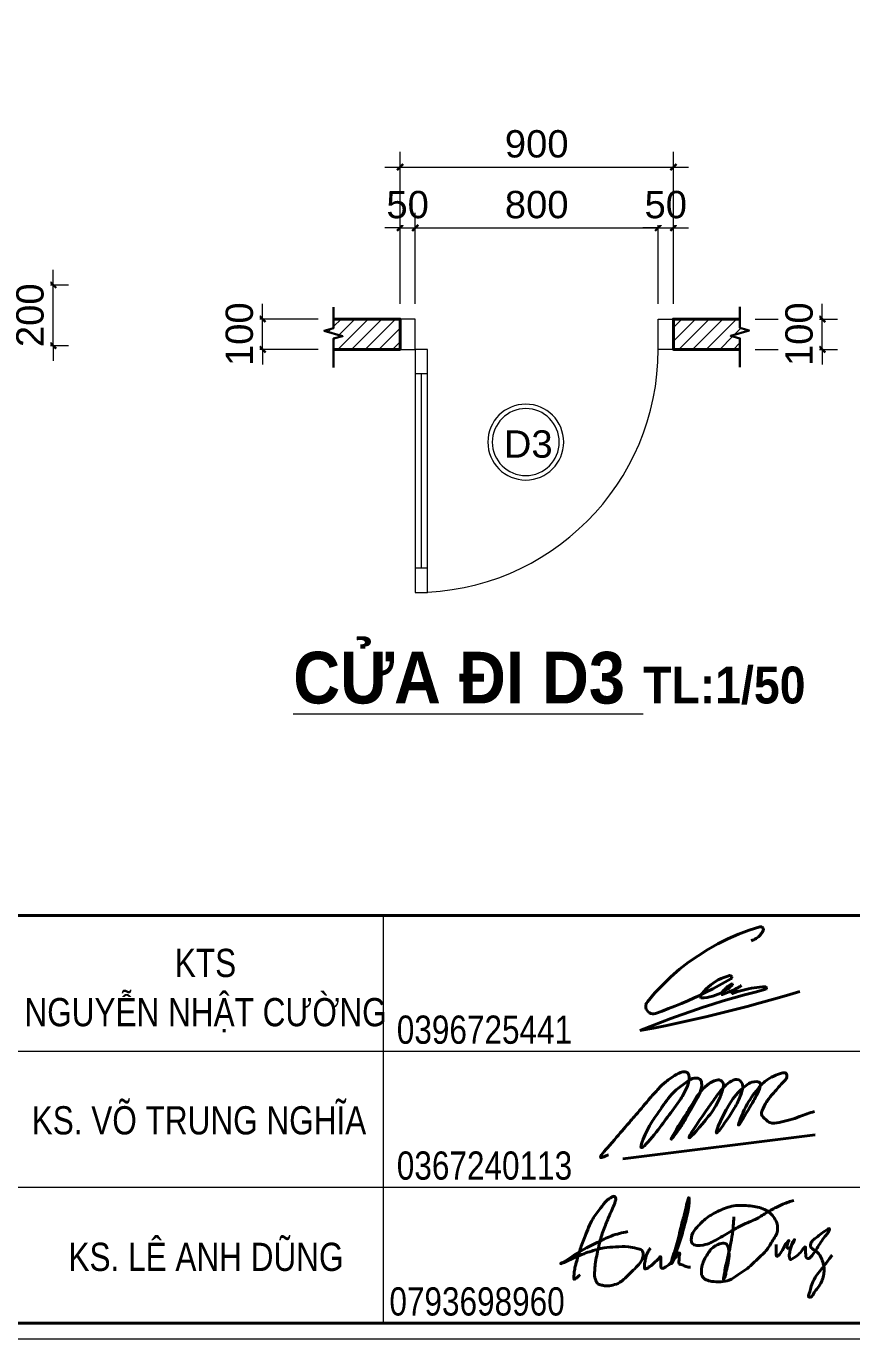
# Model space of a CAD drawing. Header units: inches. Extents: x 921646 to 2157952, y -92667 to 262089.
# Drawn here: x 1953313 to 1956032, y -24405 to -20086 of the extents above; entities that cross this region are included whole.
import ezdxf
from ezdxf.enums import TextEntityAlignment as Align

# ---------------------------------------------------------------- set-up
doc = ezdxf.new("R2010")
doc.units = ezdxf.units.IN
doc.header["$MEASUREMENT"] = 0
doc.layers.get('0').update_dxf_attribs({"lineweight": 9})
doc.layers.get('DEFPOINTS').update_dxf_attribs({"lineweight": 9})
for name, color, linetype, lineweight in [('11 CUA', 42, 'Continuous', 15), ('15 TEXT', 134, 'Continuous', 15), ('3. THAY DAY', 4, 'Continuous', 30), ('4 TUONG', 255, 'Continuous', 40), ('Cp Net Manh 0.15', 8, 'Continuous', 15), ('Cp Net Thep 0.40', 2, 'Continuous', 40), ('Cp Text 0.15', 3, 'Continuous', 15), ('dim', 252, 'Continuous', 9), ('HATCH', 244, 'Continuous', 0)]:
    doc.layers.add(name, color=color, linetype=linetype, lineweight=lineweight)
doc.styles.add('ARIAL', font='arial.ttf')
doc.styles.add('CHU', font='arial.ttf')
doc.styles.add('IN', font='VHARIAL.TTF')
doc.styles.add('kich thuot', font='arial.ttf', dxfattribs={"width": 0.8})
doc.dimstyles.new('VJC100', dxfattribs={"dimscale": 1.2, "dimtxt": 200, "dimasz": 100, "dimexe": 100, "dimexo": 0, "dimgap": 60, "dimtad": 1, "dimdec": 0, "dimlfac": -1, "dimzin": 9, "dimdsep": 46, "dimtxsty": 'CHU', "dimblk": 'ARCHTICK', "dimcen": 0.9, "dimdle": 100, "dimclrd": 251, "dimclre": 251, "dimclrt": 3, "dimadec": 0, "dimazin": 0, "dimtfac": 1, "dimtdec": 0, "dimtix": 1, "dimtmove": 2, "dimatfit": 3, "dimfxl": 500, "dimtolj": 1, "dimtzin": 0, "dimlwd": 13, "dimlwe": 9, "dimarcsym": 0})

# ---------------------------------------------------------------- blocks, each defined once
blk = doc.blocks.new('_ArchTick')
at = {"layer": 'dim', "const_width": 0.15}
blk.add_lwpolyline([(0.2, 0.2), (-0.2, -0.2)], dxfattribs=at)
blk = doc.blocks.new('*D751')
at = {"layer": 'DEFPOINTS', "color": 0, "transparency": 16777216}
for p in [(1953102.1, -20936.9), (1953102.1, -21136.9)]:
    blk.add_point(p, dxfattribs=at)
at = {"layer": 'dim', "color": 251, "lineweight": 13, "transparency": 16777216}
for p, q in [((1953402.1, -20936.9), (1953402.1, -20886.9)), ((1953402.1, -21136.9), (1953402.1, -20936.9)), ((1953402.1, -21136.9), (1953402.1, -21186.9))]:
    blk.add_line(p, q, dxfattribs=at)
at = {"layer": 'dim', "color": 251, "lineweight": 9, "transparency": 16777216}
for p, q in [((1953152.1, -20936.9), (1953452.1, -20936.9)), ((1953152.1, -21136.9), (1953452.1, -21136.9))]:
    blk.add_line(p, q, dxfattribs=at)
at = {"layer": 'dim', "color": 251, "lineweight": 13, "transparency": 16777216, "xscale": 50, "yscale": 50, "zscale": 50}
for p, rotation in [((1953402.1, -20936.9), 270), ((1953402.1, -21136.9), 90)]:
    blk.add_blockref('_ArchTick', p, dxfattribs=dict(at, rotation=rotation))
at = {"layer": 'dim', "color": 3, "transparency": 16777216, "insert": (1953326.2, -21036.9), "char_height": 90, "attachment_point": 5, "rotation": 90, "style": 'CHU', "bg_fill": 3, "box_fill_scale": 1.25, "bg_fill_color": 9, "bg_fill_true_color": 13158600, "bg_fill_transparency": 0}
blk.add_mtext('\\A1;200', dxfattribs=at)
at = {"layer": 'DEFPOINTS', "color": 0, "transparency": 16777216}
blk.add_point((1953402.1, -20936.9), dxfattribs=at)
blk = doc.blocks.new('*U709')
at = {"layer": '11 CUA'}
for points in [[(750, 0), (750, 800), (710, 800), (710, 0)], [(-50, -100), (-100, -100), (-100, 0), (-50, 0)], [(750, -100), (800, -100), (800, 0), (750, 0)]]:
    blk.add_lwpolyline(points, close=True, dxfattribs=at)
for points in [[(710, 720), (750, 720)], [(730, 80), (730, 720)], [(710, 80), (750, 80)]]:
    blk.add_lwpolyline(points, dxfattribs=at)
blk.add_arc((750, 0), 800, 90, 180, dxfattribs=at)
blk = doc.blocks.new('*D758')
at = {"layer": 'DEFPOINTS', "color": 0, "transparency": 16777216}
for p in [(1954544.2, -21049.2), (1954594.2, -21049.2)]:
    blk.add_point(p, dxfattribs=at)
at = {"layer": 'dim', "color": 251, "lineweight": 9, "transparency": 16777216}
for p, q in [((1954544.2, -20999.2), (1954544.2, -20699.2)), ((1954594.2, -20999.2), (1954594.2, -20699.2))]:
    blk.add_line(p, q, dxfattribs=at)
at = {"layer": 'dim', "color": 251, "lineweight": 13, "transparency": 16777216}
for p, q in [((1954544.2, -20749.2), (1954494.2, -20749.2)), ((1954544.2, -20749.2), (1954594.2, -20749.2)), ((1954594.2, -20749.2), (1954644.2, -20749.2))]:
    blk.add_line(p, q, dxfattribs=at)
at = {"layer": 'dim', "color": 251, "lineweight": 13, "transparency": 16777216, "xscale": 50, "yscale": 50, "zscale": 50}
blk.add_blockref('_ArchTick', (1954544.2, -20749.2), dxfattribs=at)
at = {"layer": 'dim', "color": 251, "lineweight": 13, "transparency": 16777216, "xscale": 50, "yscale": 50, "zscale": 50, "rotation": 180}
blk.add_blockref('_ArchTick', (1954594.2, -20749.2), dxfattribs=at)
at = {"layer": 'dim', "color": 3, "transparency": 16777216, "insert": (1954569.2, -20673.2), "char_height": 90, "attachment_point": 5, "style": 'CHU', "bg_fill": 3, "box_fill_scale": 1.25, "bg_fill_color": 9, "bg_fill_true_color": 13158600, "bg_fill_transparency": 0}
blk.add_mtext('\\A1;50', dxfattribs=at)
at = {"layer": 'DEFPOINTS', "color": 0, "transparency": 16777216}
blk.add_point((1954594.2, -20749.2), dxfattribs=at)
blk = doc.blocks.new('*D759')
at = {"layer": 'DEFPOINTS', "color": 0, "transparency": 16777216}
for p in [(1955394.2, -20749.2), (1954594.2, -21049.2), (1955394.2, -21049.2)]:
    blk.add_point(p, dxfattribs=at)
at = {"layer": 'dim', "color": 251, "lineweight": 9, "transparency": 16777216}
for p, q in [((1954594.2, -20999.2), (1954594.2, -20699.2)), ((1955394.2, -20999.2), (1955394.2, -20699.2))]:
    blk.add_line(p, q, dxfattribs=at)
at = {"layer": 'dim', "color": 251, "lineweight": 13, "transparency": 16777216}
blk.add_line((1954544.2, -20749.2), (1955444.2, -20749.2), dxfattribs=at)
at = {"layer": 'dim', "color": 251, "lineweight": 13, "transparency": 16777216, "xscale": 50, "yscale": 50, "zscale": 50, "rotation": 180}
blk.add_blockref('_ArchTick', (1954594.2, -20749.2), dxfattribs=at)
at = {"layer": 'dim', "color": 251, "lineweight": 13, "transparency": 16777216, "xscale": 50, "yscale": 50, "zscale": 50}
blk.add_blockref('_ArchTick', (1955394.2, -20749.2), dxfattribs=at)
at = {"layer": 'dim', "color": 3, "transparency": 16777216, "insert": (1954994.2, -20673.2), "char_height": 90, "attachment_point": 5, "style": 'CHU', "bg_fill": 3, "box_fill_scale": 1.25, "bg_fill_color": 9, "bg_fill_true_color": 13158600, "bg_fill_transparency": 0}
blk.add_mtext('\\A1;800', dxfattribs=at)
blk = doc.blocks.new('*D760')
at = {"layer": 'DEFPOINTS', "color": 0, "transparency": 16777216}
for p in [(1955394.2, -21049.2), (1955444.2, -21049.2)]:
    blk.add_point(p, dxfattribs=at)
at = {"layer": 'dim', "color": 251, "lineweight": 9, "transparency": 16777216}
for p, q in [((1955394.2, -20999.2), (1955394.2, -20699.2)), ((1955444.2, -20999.2), (1955444.2, -20699.2))]:
    blk.add_line(p, q, dxfattribs=at)
at = {"layer": 'dim', "color": 251, "lineweight": 13, "transparency": 16777216}
for p, q in [((1955394.2, -20749.2), (1955344.2, -20749.2)), ((1955394.2, -20749.2), (1955444.2, -20749.2)), ((1955444.2, -20749.2), (1955494.2, -20749.2))]:
    blk.add_line(p, q, dxfattribs=at)
at = {"layer": 'dim', "color": 251, "lineweight": 13, "transparency": 16777216, "xscale": 50, "yscale": 50, "zscale": 50}
blk.add_blockref('_ArchTick', (1955394.2, -20749.2), dxfattribs=at)
at = {"layer": 'dim', "color": 251, "lineweight": 13, "transparency": 16777216, "xscale": 50, "yscale": 50, "zscale": 50, "rotation": 180}
blk.add_blockref('_ArchTick', (1955444.2, -20749.2), dxfattribs=at)
at = {"layer": 'dim', "color": 3, "transparency": 16777216, "insert": (1955419.2, -20673.2), "char_height": 90, "attachment_point": 5, "style": 'CHU', "bg_fill": 3, "box_fill_scale": 1.25, "bg_fill_color": 9, "bg_fill_true_color": 13158600, "bg_fill_transparency": 0}
blk.add_mtext('\\A1;50', dxfattribs=at)
at = {"layer": 'DEFPOINTS', "color": 0, "transparency": 16777216}
blk.add_point((1955444.2, -20749.2), dxfattribs=at)
blk = doc.blocks.new('*D761')
at = {"layer": 'DEFPOINTS', "color": 0, "transparency": 16777216}
for p in [(1955444.2, -20549.2), (1954544.2, -21049.2), (1955444.2, -21049.2)]:
    blk.add_point(p, dxfattribs=at)
at = {"layer": 'dim', "color": 251, "lineweight": 9, "transparency": 16777216}
for p, q in [((1954544.2, -20999.2), (1954544.2, -20499.2)), ((1955444.2, -20999.2), (1955444.2, -20499.2))]:
    blk.add_line(p, q, dxfattribs=at)
at = {"layer": 'dim', "color": 251, "lineweight": 13, "transparency": 16777216}
blk.add_line((1954494.2, -20549.2), (1955494.2, -20549.2), dxfattribs=at)
at = {"layer": 'dim', "color": 251, "lineweight": 13, "transparency": 16777216, "xscale": 50, "yscale": 50, "zscale": 50, "rotation": 180}
blk.add_blockref('_ArchTick', (1954544.2, -20549.2), dxfattribs=at)
at = {"layer": 'dim', "color": 251, "lineweight": 13, "transparency": 16777216, "xscale": 50, "yscale": 50, "zscale": 50}
blk.add_blockref('_ArchTick', (1955444.2, -20549.2), dxfattribs=at)
at = {"layer": 'dim', "color": 3, "transparency": 16777216, "insert": (1954994.2, -20473.2), "char_height": 90, "attachment_point": 5, "style": 'CHU', "bg_fill": 3, "box_fill_scale": 1.25, "bg_fill_color": 9, "bg_fill_true_color": 13158600, "bg_fill_transparency": 0}
blk.add_mtext('\\A1;900', dxfattribs=at)
blk = doc.blocks.new('KH CUA')
at = {"layer": '11 CUA'}
blk.add_circle((0, 0), 187, dxfattribs=at)
at = {"layer": '15 TEXT', "color": 7}
blk.add_circle((0, 0), 165, dxfattribs=at)
at = {"layer": '15 TEXT', "style": 'kich thuot', "width": 0.6, "flags": 4}
blk.add_attdef('A', text='', height=250, dxfattribs=at).set_placement((5.7, -116.9), align=Align.CENTER)
blk = doc.blocks.new('*D770')
at = {"layer": 'DEFPOINTS', "color": 0, "transparency": 16777216}
for p in [(1955663.4, -21049.2), (1955663.4, -21149.2)]:
    blk.add_point(p, dxfattribs=at)
at = {"layer": 'dim', "color": 251, "lineweight": 13, "transparency": 16777216}
for p, q in [((1955934.5, -21049.2), (1955934.5, -20999.2)), ((1955934.5, -21149.2), (1955934.5, -21049.2)), ((1955934.5, -21149.2), (1955934.5, -21199.2))]:
    blk.add_line(p, q, dxfattribs=at)
at = {"layer": 'dim', "color": 251, "lineweight": 9, "transparency": 16777216}
for p, q in [((1955713.4, -21049.2), (1955984.5, -21049.2)), ((1955713.4, -21149.2), (1955984.5, -21149.2))]:
    blk.add_line(p, q, dxfattribs=at)
at = {"layer": 'dim', "color": 251, "lineweight": 13, "transparency": 16777216, "xscale": 50, "yscale": 50, "zscale": 50}
for p, rotation in [((1955934.5, -21049.2), 270), ((1955934.5, -21149.2), 90)]:
    blk.add_blockref('_ArchTick', p, dxfattribs=dict(at, rotation=rotation))
at = {"layer": 'dim', "color": 3, "transparency": 16777216, "insert": (1955858.5, -21099.2), "char_height": 90, "attachment_point": 5, "rotation": 90, "style": 'CHU', "bg_fill": 3, "box_fill_scale": 1.25, "bg_fill_color": 9, "bg_fill_true_color": 13158600, "bg_fill_transparency": 0}
blk.add_mtext('\\A1;100', dxfattribs=at)
at = {"layer": 'DEFPOINTS', "color": 0, "transparency": 16777216}
blk.add_point((1955934.5, -21049.2), dxfattribs=at)
blk = doc.blocks.new('*D771')
at = {"layer": 'DEFPOINTS', "color": 0, "transparency": 16777216}
for p in [(1954325, -21049.2), (1954325, -21149.2)]:
    blk.add_point(p, dxfattribs=at)
at = {"layer": 'dim', "color": 251, "lineweight": 13, "transparency": 16777216}
for p, q in [((1954091.5, -21049.2), (1954091.5, -20999.2)), ((1954091.5, -21149.2), (1954091.5, -21049.2)), ((1954091.5, -21149.2), (1954091.5, -21199.2))]:
    blk.add_line(p, q, dxfattribs=at)
at = {"layer": 'dim', "color": 251, "lineweight": 9, "transparency": 16777216}
for p, q in [((1954275, -21049.2), (1954041.5, -21049.2)), ((1954275, -21149.2), (1954041.5, -21149.2))]:
    blk.add_line(p, q, dxfattribs=at)
at = {"layer": 'dim', "color": 251, "lineweight": 13, "transparency": 16777216, "xscale": 50, "yscale": 50, "zscale": 50}
for p, rotation in [((1954091.5, -21049.2), 270), ((1954091.5, -21149.2), 90)]:
    blk.add_blockref('_ArchTick', p, dxfattribs=dict(at, rotation=rotation))
at = {"layer": 'dim', "color": 3, "transparency": 16777216, "insert": (1954015.5, -21099.2), "char_height": 90, "attachment_point": 5, "rotation": 90, "style": 'CHU', "bg_fill": 3, "box_fill_scale": 1.25, "bg_fill_color": 9, "bg_fill_true_color": 13158600, "bg_fill_transparency": 0}
blk.add_mtext('\\A1;100', dxfattribs=at)
at = {"layer": 'DEFPOINTS', "color": 0, "transparency": 16777216}
blk.add_point((1954091.5, -21049.2), dxfattribs=at)
blk = doc.blocks.new('Khung Ht dep')
for p, q in [((21612.2, 4391.7), (21612.2, 1791.7)), ((17869.7, 3525), (24692.7, 3525)), ((17869.7, 2658.3), (24692.7, 2658.3))]:
    blk.add_line(p, q)
at = {"layer": 'Cp Net Thep 0.40', "color": 106}
blk.add_line((3162.4, 4391.7), (30380.4, 4391.7), dxfattribs=at)
at = {"layer": 'Cp Net Thep 0.40'}
for p, q in [((23810.9, 4241.8), (23877.9, 4271)), ((23877.9, 4271), (23946.1, 4296.7)), ((23946.1, 4296.7), (24015.6, 4319.1)), ((24015.6, 4319.1), (24018.5, 4319.6)), ((24018.5, 4319.6), (24021.5, 4319.7)), ((24018.5, 4268.3), (24024.1, 4275.4)), ((24021.5, 4319.7), (24024.4, 4319.3)), ((24024.1, 4275.4), (24029.1, 4282.9)), ((24024.4, 4319.3), (24027.2, 4318.4)), ((24027.2, 4318.4), (24029.8, 4317)), ((24029.1, 4282.9), (24033.5, 4290.8)), ((24029.8, 4317), (24032.1, 4315.2)), ((24032.1, 4315.2), (24034.1, 4313)), ((24033.5, 4290.8), (24037.3, 4299)), ((24034.1, 4313), (24035.7, 4310.5)), ((24035.7, 4310.5), (24036.8, 4307.8)), ((24036.8, 4307.8), (24037.5, 4304.9)), ((24037.6, 4301.9), (24037.3, 4299)), ((24037.5, 4304.9), (24037.6, 4301.9)), ((23681.9, 4173.6), (23745.6, 4209.3)), ((23745.6, 4209.3), (23810.9, 4241.8)), ((23958.5, 4230.2), (23967.2, 4232.9)), ((23967.2, 4232.9), (23975.6, 4236.2)), ((23975.6, 4236.2), (23983.7, 4240.1)), ((23983.7, 4240.1), (23991.5, 4244.7)), ((23991.5, 4244.7), (23998.9, 4249.8)), ((23998.9, 4249.8), (24005.9, 4255.4)), ((24005.9, 4255.4), (24012.5, 4261.6)), ((24012.5, 4261.6), (24018.5, 4268.3)), ((23560.4, 4092.8), (23620.2, 4134.8)), ((23620.2, 4134.8), (23681.9, 4173.6)), ((23447.6, 4000.3), (23502.8, 4048)), ((23502.8, 4048), (23560.4, 4092.8)), ((23344.6, 3896.9), (23394.8, 3949.9)), ((23394.8, 3949.9), (23447.6, 4000.3)), ((23686.1, 3936.5), (23672.1, 3923.2)), ((23701, 3948.8), (23686.1, 3936.5)), ((23716.5, 3960.3), (23701, 3948.8)), ((23714.1, 3923.2), (23753.1, 3943.9)), ((23732.8, 3970.8), (23716.5, 3960.3)), ((23749.6, 3980.3), (23732.8, 3970.8)), ((23767, 3988.8), (23749.6, 3980.3)), ((23753.1, 3943.9), (23791.8, 3965.2)), ((23784.8, 3996.2), (23767, 3988.8)), ((23803.1, 4002.5), (23784.8, 3996.2)), ((23791.8, 3965.2), (23830.1, 3987.1)), ((23821.7, 4007.7), (23803.1, 4002.5)), ((23809.2, 3938.3), (23803.5, 3933.7)), ((23815.1, 3942.7), (23809.2, 3938.3)), ((23811.8, 3924.4), (23826.2, 3935.7)), ((23821.1, 3946.8), (23815.1, 3942.7)), ((23821.7, 4007.7), (23819, 4006.7)), ((23827.3, 3950.7), (23821.1, 3946.8)), ((23824.6, 4008.1), (23821.7, 4007.7)), ((23827.5, 4007.6), (23824.6, 4008.1)), ((23826.2, 3935.7), (23839.8, 3947.8)), ((23833.7, 3954.3), (23827.3, 3950.7)), ((23830.1, 4006.5), (23827.5, 4007.6)), ((23832.4, 4004.7), (23830.1, 4006.5)), ((23830.1, 3987.1), (23832.4, 3988.9)), ((23834.2, 4002.4), (23832.4, 4004.7)), ((23832.4, 3988.9), (23834.1, 3991.2)), ((23834.7, 3955), (23833.7, 3954.3)), ((23834.1, 3991.2), (23835.3, 3993.9)), ((23835.3, 3999.7), (23834.2, 4002.4)), ((23835.7, 3955.4), (23834.7, 3955)), ((23835.6, 3996.8), (23835.3, 3999.7)), ((23835.3, 3993.9), (23835.6, 3996.8)), ((23836.9, 3955.5), (23835.7, 3955.4)), ((23838.1, 3955.3), (23836.9, 3955.5)), ((23839.1, 3954.8), (23838.1, 3955.3)), ((23840, 3954.1), (23839.1, 3954.8)), ((23839.8, 3947.8), (23840.6, 3948.7)), ((23840.7, 3953.2), (23840, 3954.1)), ((23840.6, 3948.7), (23841, 3949.7)), ((23841.1, 3952.1), (23840.7, 3953.2)), ((23841, 3949.7), (23841.2, 3950.9)), ((23841.2, 3950.9), (23841.1, 3952.1)), ((23882, 3934.8), (23876.8, 3931.3)), ((23878.3, 3933.6), (23888.1, 3939.1)), ((23887.2, 3938.2), (23882, 3934.8)), ((23892.4, 3941.5), (23887.2, 3938.2)), ((23888.1, 3939.1), (23897.7, 3944.7)), ((23897.7, 3944.7), (23892.4, 3941.5)), ((24013.3, 3934), (24031, 3935.3)), ((24031, 3935.3), (24048.8, 3936.1)), ((24048.8, 3936.1), (24050.6, 3936)), ((24050.6, 3936), (24052.4, 3935.5)), ((24052.4, 3935.5), (24054.1, 3934.6)), ((24054.1, 3934.6), (24055.5, 3933.3)), ((23297.1, 3841.5), (23344.6, 3896.9)), ((23554.8, 3847), (23595.1, 3865.1)), ((23595.1, 3865.1), (23635.1, 3883.8)), ((23633.7, 3875.7), (23633.5, 3874.1)), ((23633.5, 3874.1), (23633.7, 3872.4)), ((23634.2, 3877.3), (23633.7, 3875.7)), ((23633.7, 3872.4), (23634.1, 3870.8)), ((23634.1, 3870.8), (23634.9, 3869.4)), ((23635, 3878.7), (23634.2, 3877.3)), ((23634.9, 3869.4), (23636, 3868.1)), ((23640.7, 3886.5), (23635, 3878.7)), ((23635.1, 3883.8), (23640.7, 3886.5)), ((23636, 3868.1), (23637.3, 3867.1)), ((23637.3, 3867.1), (23638.8, 3866.3)), ((23638.8, 3866.3), (23640.3, 3865.9)), ((23640.3, 3865.9), (23642, 3865.8)), ((23640.7, 3886.5), (23674.7, 3903.2)), ((23646.4, 3894.3), (23640.7, 3886.5)), ((23642, 3865.8), (23660.2, 3866.9)), ((23642, 3865.8), (23643.6, 3866)), ((23658.8, 3909.1), (23646.4, 3894.3)), ((23672.1, 3923.2), (23658.8, 3909.1)), ((23660.2, 3866.9), (23678.3, 3869.1)), ((23674.7, 3903.2), (23714.1, 3923.2)), ((23678.3, 3869.1), (23696.3, 3872.3)), ((23696.3, 3872.3), (23714, 3876.7)), ((23714, 3876.7), (23731.4, 3882.1)), ((23731.4, 3882.1), (23748.4, 3888.6)), ((23748.4, 3888.6), (23765.1, 3896.1)), ((23765.1, 3896.1), (23771.7, 3899.6)), ((23768.1, 3893.4), (23768, 3892.1)), ((23768, 3892.1), (23768.2, 3890.8)), ((23768.4, 3894.7), (23768.1, 3893.4)), ((23768.2, 3890.8), (23768.7, 3889.6)), ((23769, 3895.8), (23768.4, 3894.7)), ((23768.7, 3889.6), (23769.5, 3888.5)), ((23771.7, 3899.6), (23769, 3895.8)), ((23769.5, 3888.5), (23770.5, 3887.6)), ((23770.5, 3887.6), (23771.6, 3887)), ((23771.6, 3887), (23772.9, 3886.6)), ((23771.7, 3899.6), (23781.2, 3904.6)), ((23773.3, 3901.8), (23771.7, 3899.6)), ((23772.9, 3886.6), (23774.2, 3886.5)), ((23777.8, 3907.6), (23773.3, 3901.8)), ((23774.2, 3886.5), (23775.5, 3886.7)), ((23775.5, 3886.7), (23776.7, 3887.2)), ((23776.7, 3887.2), (23787.2, 3891.1)), ((23782.5, 3913.2), (23777.8, 3907.6)), ((23781.2, 3904.6), (23796.8, 3914)), ((23849.3, 3865.8), (23781.5, 3846)), ((23787.4, 3918.6), (23782.5, 3913.2)), ((23787.2, 3891.1), (23797.6, 3895.1)), ((23792.6, 3923.9), (23787.4, 3918.6)), ((23797.9, 3928.9), (23792.6, 3923.9)), ((23796.8, 3914), (23811.8, 3924.4)), ((23797.6, 3895.1), (23807.9, 3899.4)), ((23803.5, 3933.7), (23797.9, 3928.9)), ((23807.9, 3899.4), (23818.2, 3903.8)), ((23818.2, 3903.8), (23828.4, 3908.3)), ((23828.4, 3908.3), (23838.6, 3913.1)), ((23837.2, 3898.9), (23837, 3898.1)), ((23837, 3898.1), (23837, 3897.3)), ((23837, 3897.3), (23837.1, 3896.5)), ((23837.1, 3896.5), (23837.4, 3895.8)), ((23837.6, 3899.6), (23837.2, 3898.9)), ((23837.4, 3895.8), (23837.9, 3895.1)), ((23838.1, 3900.2), (23837.6, 3899.6)), ((23837.9, 3895.1), (23838.5, 3894.6)), ((23842.7, 3904.4), (23838.1, 3900.2)), ((23838.5, 3894.6), (23839.2, 3894.2)), ((23838.6, 3913.1), (23848.6, 3918)), ((23839.2, 3894.2), (23840, 3894)), ((23840, 3894), (23840.8, 3893.9)), ((23840.8, 3893.9), (23857.5, 3900.1)), ((23840.8, 3893.9), (23841.6, 3894.1)), ((23847.4, 3908.5), (23842.7, 3904.4)), ((23852.1, 3912.5), (23847.4, 3908.5)), ((23848.6, 3918), (23858.6, 3923)), ((23917.3, 3884.8), (23849.3, 3865.8)), ((23857, 3916.4), (23852.1, 3912.5)), ((23861.8, 3920.3), (23857, 3916.4)), ((23857.5, 3900.1), (23874.3, 3905.8)), ((23858.6, 3923), (23868.5, 3928.2)), ((23866.8, 3924), (23861.8, 3920.3)), ((23871.8, 3927.7), (23866.8, 3924)), ((23868.5, 3928.2), (23878.3, 3933.6)), ((23876.8, 3931.3), (23871.8, 3927.7)), ((23874.3, 3905.8), (23891.3, 3911.1)), ((23891.3, 3911.1), (23908.4, 3915.8)), ((23908.4, 3915.8), (23925.6, 3920.1)), ((23985.5, 3903), (23917.3, 3884.8)), ((23925.6, 3920.1), (23943, 3923.8)), ((23943, 3923.8), (23960.5, 3927.1)), ((23960.5, 3927.1), (23978, 3929.9)), ((23978, 3929.9), (23995.6, 3932.2)), ((24053.9, 3920.3), (23985.5, 3903)), ((23995.6, 3932.2), (24013.3, 3934)), ((24017.4, 3833.7), (24101.7, 3857.4)), ((24055.3, 3921.5), (24053.9, 3920.3)), ((24056.5, 3923), (24055.3, 3921.5)), ((24055.5, 3933.3), (24056.6, 3931.8)), ((24057.3, 3924.6), (24056.5, 3923)), ((24056.6, 3931.8), (24057.3, 3930.1)), ((24057.3, 3930.1), (24057.7, 3928.3)), ((24057.7, 3926.5), (24057.3, 3924.6)), ((24057.7, 3928.3), (24057.7, 3926.5)), ((24101.7, 3857.4), (24185.8, 3881.8)), ((24185.8, 3881.8), (24269.6, 3907.1)), ((23288, 3823.4), (23286.5, 3813.4)), ((23286.5, 3813.4), (23287.2, 3803.2)), ((23287.2, 3803.2), (23290.1, 3793.5)), ((23291.5, 3833), (23288, 3823.4)), ((23290.1, 3793.5), (23295, 3784.5)), ((23297.1, 3841.5), (23291.5, 3833)), ((23295, 3784.5), (23301.6, 3776.9)), ((23301.6, 3776.9), (23309.8, 3770.8)), ((23309.8, 3770.8), (23319.1, 3766.6)), ((23339.2, 3764.6), (23349.2, 3766.8)), ((23349.2, 3766.8), (23390.8, 3781.5)), ((23390.8, 3781.5), (23432.2, 3796.9)), ((23432.2, 3796.9), (23473.3, 3812.9)), ((23473.3, 3812.9), (23514.2, 3829.6)), ((23579.9, 3781.2), (23513.2, 3758)), ((23514.2, 3829.6), (23554.8, 3847)), ((23646.8, 3803.7), (23579.9, 3781.2)), ((23714, 3825.2), (23646.8, 3803.7)), ((23678, 3747), (23763.2, 3767.5)), ((23781.5, 3846), (23714, 3825.2)), ((23763.2, 3767.5), (23848.1, 3788.8)), ((23848.1, 3788.8), (23932.9, 3810.9)), ((23932.9, 3810.9), (24017.4, 3833.7)), ((23315.1, 3683.2), (23249.7, 3656.6)), ((23380.8, 3708.9), (23315.1, 3683.2)), ((23319.1, 3766.6), (23329.1, 3764.5)), ((23329.1, 3764.5), (23339.2, 3764.6)), ((23335.7, 3673.1), (23421.5, 3690.3)), ((23446.9, 3733.9), (23380.8, 3708.9)), ((23421.5, 3690.3), (23507.2, 3708.4)), ((23513.2, 3758), (23446.9, 3733.9)), ((23507.2, 3708.4), (23592.7, 3727.3)), ((23592.7, 3727.3), (23678, 3747)), ((23249.7, 3656.6), (23335.7, 3673.1)), ((23140.1, 2839.2), (24367.8, 2992.8))]:
    blk.add_line(p, q, dxfattribs=at)
at = {"layer": 'Cp Net Thep 0.40', "color": 106, "flags": 128}
blk.add_lwpolyline([(30380.4, 21414.7), (30380.4, 1791.7), (3162.4, 1791.7), (3162.4, 21414.7)], close=True, dxfattribs=at)
at = {"layer": 'Cp Net Thep 0.40'}
for points, knots in [([(23048.4, 2865.1), (23027.4, 2855.4), (22967.4, 2827.4), (23089.2, 2961.4), (23141.5, 3026), (23235.1, 3130.9), (23300.9, 3212.4), (23364.7, 3282.9), (23407.2, 3327.6), (23451.1, 3357.9), (23486.8, 3380.9), (23520.8, 3394.8), (23560.9, 3394.6), (23568.1, 3338.6), (23546.1, 3284.7), (23501.7, 3201.5), (23419.8, 3102.3), (23362.1, 3014), (23226.4, 2858.2), (23293.4, 3025.1), (23338, 3093.7), (23400.7, 3184.2), (23458.2, 3266.1), (23532.3, 3317.4), (23579.4, 3354.9), (23637.2, 3357.6), (23649.2, 3299.4), (23614.6, 3215.7), (23553.9, 3120.1), (23506.9, 3034.5), (23410.1, 2908.7), (23518.2, 3089.5), (23576.8, 3171.5), (23623, 3261.7), (23682, 3315.6), (23722, 3335.6), (23756.7, 3349.1), (23788.7, 3322.5), (23775.6, 3272.3), (23749.1, 3197.4), (23689.5, 3105.5), (23495, 2886), (23656.5, 3127.1), (23724.4, 3218.3), (23777.1, 3294.7), (23828.8, 3334.7), (23884.6, 3356.7), (23912.4, 3305.3), (23897.2, 3260), (23876.1, 3200), (23828.1, 3122.1), (23678, 2899.7), (23819.7, 3213.9), (23906, 3293.1), (23963.1, 3332.5), (24034.3, 3334.8), (23994, 3240.1), (23959.5, 3185.1), (23848.8, 2991.6), (23924.8, 3182.9), (23975.8, 3253.8), (24039.5, 3333.3), (24101, 3366.4), (24142.2, 3383.3), (24186.7, 3392.6), (24190, 3352.9), (24150.1, 3317.8), (24111.2, 3266.9), (24064.4, 3216.6), (24040.5, 3171.1), (24013.4, 3123.1), (24050.3, 3090.4), (24084.3, 3060.9), (24142.9, 3071.6), (24204.2, 3085.5), (24264, 3105.9), (24315.3, 3127.6), (24347.7, 3136.5), (24363.6, 3140.8)], [0, 0, 0, 0, 51.710473, 147.461102, 304.551356, 404.767039, 546.940695, 624.788455, 689.478259, 731.080875, 784.561777, 815.459374, 843.390665, 888.114665, 947.720955, 1025.419846, 1169.483132, 1311.324045, 1427.165376, 1532.24979, 1636.747447, 1723.463988, 1850.957465, 1937.328975, 1988.752564, 2035.817621, 2074.578669, 2138.526707, 2310.868321, 2393.623073, 2474.71882, 2623.349347, 2707.399684, 2840.695322, 2906.201923, 2943.287014, 2977.221315, 3009.00854, 3044.265978, 3119.745514, 3247.13431, 3428.959357, 3621.362754, 3725.903667, 3830.193707, 3882.172824, 3930.050327, 3980.285684, 4014.172464, 4073.273477, 4165.999081, 4325.177942, 4566.136162, 4687.47574, 4728.64301, 4781.585804, 4834.609694, 4950.479045, 5086.399486, 5189.656801, 5331.497266, 5415.50268, 5481.733535, 5534.311929, 5562.397061, 5589.820556, 5622.057586, 5719.025691, 5783.787922, 5823.887591, 5879.16188, 5920.709372, 5954.25218, 6012.052625, 6082.250546, 6148.662441, 6199.929772, 6249.335308, 6249.335308, 6249.335308, 6249.335308]), ([(22867.3, 2099.8), (22864.2, 2096.7), (22857.6, 2090.1), (22847.2, 2080.9), (22838.9, 2074.9), (22826.8, 2068.9), (22829.1, 2087.8), (22828.5, 2105.7), (22832.5, 2132.1), (22838.3, 2163.6), (22852.6, 2205.2), (22868.4, 2269.5), (22904.5, 2354.4), (22938.1, 2447.8), (22993.1, 2518.3), (23032.5, 2569), (23061.5, 2592.7), (23087.2, 2603.7), (23097.6, 2586.9), (23085.7, 2543.3), (23057.1, 2485.2), (23023.4, 2402.2), (22992.5, 2317.1), (22978, 2236), (22962.4, 2171.7), (22962.6, 2125.9), (22956.5, 2089.3), (22969.9, 2063.7), (22976.8, 2038.7), (23004.7, 2034.6), (23032.5, 2026.5), (23069.1, 2031.1), (23133.9, 2049), (23191.4, 2119.3), (23258.9, 2174.3), (23272.5, 2227.1), (23264.4, 2262.3), (23220.9, 2268.4), (23168.2, 2282.4), (23096.2, 2277.7), (23019.1, 2274.1), (22922.2, 2245.2), (22868.3, 2226.7), (22720.8, 2157.7), (22811.5, 2210.7), (22875.6, 2258.5), (22984.4, 2307.5), (23068.1, 2352.7), (23136.7, 2367.5), (23172.6, 2375.3)], [0, 0, 0, 0, 13.195619, 28.067532, 40.387153, 47.476101, 58.9671, 78.072193, 111.927883, 133.823251, 175.228045, 243.170918, 332.158683, 452.221605, 537.075219, 601.082379, 639.224936, 658.085394, 668.241482, 690.301471, 787.641594, 866.303336, 957.879981, 1058.626494, 1113.601905, 1154.367944, 1197.553444, 1218.470011, 1241.195908, 1268.27687, 1293.377523, 1329.913768, 1376.025481, 1492.001749, 1592.984356, 1625.868514, 1653.4531, 1687.775156, 1742.133602, 1823.505494, 1897.55924, 1978.965745, 2101.574383, 2188.932234, 2200.956226, 2378.325866, 2453.964839, 2553.606175, 2663.097111, 2663.097111, 2663.097111, 2663.097111]), ([(23317.7, 2269.7), (23312, 2262.9), (23294.3, 2241.2), (23284.4, 2203.3), (23278.8, 2167.2), (23277.3, 2149.2), (23281.1, 2133.4), (23296.5, 2141.8), (23309.6, 2149.9), (23328.3, 2162.3), (23345.5, 2182.3), (23363, 2193.4), (23384.2, 2226), (23382.7, 2190.3), (23383.8, 2172.5), (23382.2, 2153.4), (23386.9, 2140.4), (23402.3, 2140.3), (23417.3, 2153.4), (23444, 2167.7), (23479.9, 2238.4), (23513.8, 2330.4), (23543.3, 2455.1), (23561.4, 2511.2), (23565.9, 2613.3), (23545.7, 2545.7), (23538.8, 2495.8), (23507.2, 2399.8), (23493.1, 2310.2), (23464.1, 2230.5), (23452.5, 2195.1), (23450.4, 2166), (23465.8, 2198.3), (23477.5, 2209.6), (23486.2, 2228.6), (23506.7, 2244.2), (23499.9, 2220.1), (23499, 2205.2), (23499.2, 2186.9), (23496.9, 2166), (23523.5, 2164.6), (23543.3, 2148.8), (23563, 2148.8), (23573, 2148.7)], [0, 0, 0, 0, 26.407278, 83.542263, 114.557292, 134.094803, 142.102859, 153.635787, 172.54052, 194.993385, 219.064193, 248.1547, 270.915111, 288.901392, 318.971016, 336.948775, 345.260726, 356.167164, 375.249038, 405.052406, 444.709346, 604.36234, 713.243198, 797.769891, 850.740331, 877.165884, 947.835109, 1033.18455, 1164.79583, 1225.648147, 1282.282785, 1284.827302, 1303.35697, 1333.459371, 1357.161168, 1370.367698, 1383.615977, 1406.029269, 1424.40626, 1439.160992, 1459.190605, 1487.209139, 1516.083468, 1516.083468, 1516.083468, 1516.083468]), ([(23849.2, 2468.3), (23848.2, 2449.5), (23845.9, 2407.5), (23833.7, 2310.8), (23813.2, 2220.8), (23790.1, 2129.1), (23789.9, 2102.4), (23778.8, 2066), (23795.5, 2089.3), (23797.3, 2116.1), (23810.9, 2164.9), (23820.9, 2216.9), (23816.4, 2260.1), (23807.7, 2296), (23772.5, 2305.1), (23740.2, 2290), (23707.9, 2270.6), (23685.1, 2238.8), (23665.7, 2206.8), (23646.7, 2168.7), (23641.8, 2131), (23640.6, 2089.2), (23672.4, 2065.4), (23714.3, 2054.5), (23763.9, 2054.8), (23824.2, 2060.1), (23871.9, 2100.8), (23938.6, 2136.6), (23994.7, 2198.6), (24064.2, 2255.8), (24094.5, 2318.3), (24131.1, 2369.6), (24129, 2425.2), (24098, 2479.1), (24041.4, 2526.2), (23949.7, 2540.2), (23848.9, 2547.4), (23755.6, 2509.4), (23674.1, 2467.4), (23618.8, 2409.1), (23577.1, 2359.8), (23572.1, 2281.9), (23671.2, 2285.2), (23744.4, 2326.5), (23825.4, 2373.3), (23906.5, 2422.5), (23989.5, 2450), (24060.9, 2499.2), (24127.2, 2535.5), (24184.9, 2559.6), (24220.9, 2570.6), (24232.2, 2574)], [0, 0, 0, 0, 56.382115, 126.371781, 290.429567, 345.042978, 388.331159, 402.812357, 412.95854, 446.446507, 498.45499, 556.956879, 605.198074, 631.136176, 658.44799, 699.558755, 736.098491, 770.286992, 814.997954, 849.236833, 896.182136, 930.171878, 966.094488, 1003.277065, 1060.292638, 1114.454223, 1179.656623, 1242.127489, 1341.032841, 1427.878598, 1508.614689, 1546.863637, 1614.569899, 1659.230534, 1732.047856, 1825.694893, 1931.818664, 2030.794185, 2122.24595, 2205.45075, 2267.989042, 2319.690373, 2390.946317, 2490.466257, 2591.541033, 2666.186819, 2775.547166, 2850.773912, 2924.987818, 3002.149058, 3037.826421, 3037.826421, 3037.826421, 3037.826421]), ([(24117.8, 2293.2), (24118.1, 2278.4), (24118.5, 2256.1), (24119.3, 2204.4), (24153.9, 2243.3), (24166.8, 2274.8), (24181.2, 2301.8), (24212.9, 2330.1), (24174.4, 2280.2), (24204, 2261.3), (24217, 2289.2), (24227.2, 2301.4), (24241.3, 2332.1), (24224.6, 2310.6), (24220.5, 2294.7), (24209.9, 2269.9), (24205.6, 2241.1), (24199.9, 2218.5), (24208.2, 2192.4), (24232.9, 2209.3), (24260.7, 2226.7), (24281, 2250.9), (24310.1, 2288.9), (24304.5, 2247.5), (24308.5, 2229.8), (24307.9, 2204.1), (24330.4, 2202.4), (24346.2, 2218.9), (24364.3, 2244.5), (24386, 2279.5), (24409.3, 2316.6), (24435, 2350.7), (24452.5, 2369.4), (24463, 2400), (24426, 2376.5), (24403.8, 2361.1), (24372.5, 2333.8), (24348.3, 2318), (24337.2, 2295.8), (24338.2, 2271.6), (24359.1, 2260.4), (24381.6, 2245.9), (24403.4, 2218.4), (24419.2, 2177.8), (24426.8, 2135.7), (24421.6, 2093.3), (24409.3, 2053.7), (24387.7, 2017.1), (24359.4, 1987.8), (24349.2, 1957.6), (24320.6, 1955.8), (24333.2, 1989.2), (24338.7, 2017.5), (24354.9, 2061.6), (24379.9, 2103.6), (24408.8, 2137.7), (24441.6, 2177.8), (24461.4, 2205.9), (24475.3, 2225.7)], [0, 0, 0, 0, 50.939403, 76.354963, 108.065557, 148.865754, 195.223711, 204.727523, 250.89264, 261.806989, 290.897027, 311.535171, 331.987888, 343.220508, 366.940765, 390.794433, 420.92424, 452.558432, 468.406064, 479.882438, 525.579601, 572.000511, 593.932623, 619.737879, 646.259923, 665.383245, 681.327226, 699.021732, 732.034368, 776.102594, 821.727815, 865.557545, 897.588151, 913.164859, 930.334687, 984.118384, 1021.783966, 1048.983309, 1069.640366, 1094.648763, 1110.765692, 1136.712801, 1176.107308, 1212.717527, 1267.039898, 1302.177495, 1339.941354, 1390.949997, 1427.119215, 1464.273112, 1473.856247, 1496.44566, 1534.430774, 1579.520005, 1629.757525, 1682.283947, 1712.727011, 1785.309544, 1785.309544, 1785.309544, 1785.309544])]:
    blk.add_open_spline(points, degree=3, knots=knots, dxfattribs=at)
at = {"layer": 'DEFPOINTS', "ltscale": 100}
blk.add_lwpolyline([(30430.4, 1691.7), (30430.4, 21514.7), (1912.4, 21514.7), (1912.4, 1691.7)], close=True, dxfattribs=at)
at = {"layer": 'Cp Text 0.15', "color": 7, "ltscale": 100, "style": 'IN', "width": 0.8}
for s, p in [('kts', (20478, 3998.6)), ('NGUYÔN NHËT C¦êNG', (20478, 3684.6)), ('0396725441', (22257.7, 3573)), ('ks. Vâ TRUNG NGHÜA', (20436.1, 2994.8)), ('0367240113', (22257.7, 2706.3)), ('ks. L£ ANH DòNG', (20481, 2124.1)), ('0793698960', (22210.4, 1839.7))]:
    blk.add_text(s, height=180, dxfattribs=at).set_placement(p, align=Align.CENTER)

msp = doc.modelspace()

# ---------------------------------------------------------------- linework, layer by layer
at = {"layer": '3. THAY DAY'}
for points in [[(1954325, -21010.3), (1954325, -21079.5), (1954294.8, -21087.6), (1954355.2, -21105.8), (1954325, -21113.8), (1954325, -21208.4)], [(1955663.4, -21009.6), (1955663.4, -21078.7), (1955693.5, -21086.8), (1955633.2, -21105), (1955663.4, -21113.1), (1955663.4, -21207.7)]]:
    msp.add_lwpolyline(points, dxfattribs=at)

# ---------------------------------------------------------------- block references
at = {"layer": '11 CUA', "rotation": 180}
msp.add_blockref('*U709', (1955344.2, -21149.2), dxfattribs=at)
at = {"layer": '15 TEXT'}
ref = msp.add_blockref('KH CUA', (1954958.2, -21454.3), dxfattribs=dict(at, xscale=-0.6676080590873511, yscale=0.6676080591890505, zscale=0.667608059193803))
ref.add_attrib('A', 'D3', dxfattribs={"height": 90, "style": 'ARIAL'}).set_placement((1954966.3, -21505.6), align=Align.CENTER)

# ---------------------------------------------------------------- texts
at = {"layer": '15 TEXT', "insert": (1955035.9, -22144.5), "char_height": 175, "width": 11023.696, "attachment_point": 2, "style": 'IN'}
msp.add_mtext('{\\fArial|b1|i0|c0|p34;\\H0.97222x;\\W0.9;\\LCỬA ĐI D3 \\H0.71429x;\\lTL:1/50}', dxfattribs=at)

# ---------------------------------------------------------------- dimensions: what is measured, and where the dimension line sits
at = {"layer": 'dim'}
dim = msp.add_linear_dim(base=(1953402.1, -20936.9), p1=(1953102.1, -21136.9), p2=(1953102.1, -20936.9), angle=90, dimstyle='VJC100', override={"dimscale": 0.5, "dimtxt": 180, "dimexo": 100, "dimtfill": 1}, dxfattribs=at)
dim.commit()
dim.dimension.update_dxf_attribs({"geometry": '*D751', "text_midpoint": (1953326.2, -21036.9)})

# ---------------------------------------------------------------- next in the draw order: dimensions: what is measured, and where the dimension line sits
dim = msp.add_linear_dim(base=(1954594.2, -20749.2), p1=(1954544.2, -21049.2), p2=(1954594.2, -21049.2), dimstyle='VJC100', override={"dimscale": 0.5, "dimtxt": 180, "dimexo": 100, "dimtfill": 1}, dxfattribs=at)
dim.commit()
dim.dimension.update_dxf_attribs({"geometry": '*D758', "text_midpoint": (1954569.2, -20673.2)})

# ---------------------------------------------------------------- next in the draw order: dimensions: what is measured, and where the dimension line sits
dim = msp.add_linear_dim(base=(1955394.2, -20749.2), p1=(1954594.2, -21049.2), p2=(1955394.2, -21049.2), dimstyle='VJC100', override={"dimscale": 0.5, "dimtxt": 180, "dimexo": 100, "dimtfill": 1}, dxfattribs=at)
dim.commit()
dim.dimension.update_dxf_attribs({"geometry": '*D759', "text_midpoint": (1954994.2, -20673.2)})

# ---------------------------------------------------------------- next in the draw order: dimensions: what is measured, and where the dimension line sits
dim = msp.add_linear_dim(base=(1955444.2, -20749.2), p1=(1955394.2, -21049.2), p2=(1955444.2, -21049.2), dimstyle='VJC100', override={"dimscale": 0.5, "dimtxt": 180, "dimexo": 100, "dimtfill": 1}, dxfattribs=at)
dim.commit()
dim.dimension.update_dxf_attribs({"geometry": '*D760', "text_midpoint": (1955419.2, -20673.2)})

# ---------------------------------------------------------------- next in the draw order: dimensions: what is measured, and where the dimension line sits
dim = msp.add_linear_dim(base=(1955444.2, -20549.2), p1=(1954544.2, -21049.2), p2=(1955444.2, -21049.2), dimstyle='VJC100', override={"dimscale": 0.5, "dimtxt": 180, "dimexo": 100, "dimtfill": 1}, dxfattribs=at)
dim.commit()
dim.dimension.update_dxf_attribs({"geometry": '*D761', "text_midpoint": (1954994.2, -20473.2)})

# ---------------------------------------------------------------- next in the draw order: hatches: boundary and pattern name
at = {"layer": 'HATCH'}
h = msp.add_hatch(dxfattribs=at)
h.set_pattern_fill('ANSI31', color=256, scale=10)
h.set_pattern_definition([(45, (1954294.848, -21149.166), (-22.45064, 22.45064), [])])
h.paths.add_polyline_path([(1954544.2, -21149.2), (1954544.2, -21049.2), (1954325, -21049.2), (1954325, -21079.5), (1954294.8, -21087.6), (1954355.2, -21105.8), (1954325, -21113.8), (1954325, -21149.2)])
h.paths.add_polyline_path([(1955663.4, -21149.2), (1955663.4, -21113.1), (1955633.2, -21105), (1955693.5, -21086.8), (1955663.4, -21078.7), (1955663.4, -21049.2), (1955444.2, -21049.2), (1955444.2, -21149.2)])

# ---------------------------------------------------------------- next in the draw order: linework, layer by layer
at = {"layer": '4 TUONG'}
for points in [[(1954325, -21149.2), (1954544.2, -21149.2), (1954544.2, -21049.2), (1954325, -21049.2)], [(1955663.4, -21149.2), (1955444.2, -21149.2), (1955444.2, -21049.2), (1955663.4, -21049.2)]]:
    msp.add_lwpolyline(points, dxfattribs=at)

# ---------------------------------------------------------------- next in the draw order: dimensions: what is measured, and where the dimension line sits
at = {"layer": 'dim'}
for base, p1, p2, picture, middle in [((1954091.5, -21049.2), (1954325, -21149.2), (1954325, -21049.2), '*D771', (1954015.5, -21099.2)), ((1955934.5, -21049.2), (1955663.4, -21149.2), (1955663.4, -21049.2), '*D770', (1955858.5, -21099.2))]:
    dim = msp.add_linear_dim(base=base, p1=p1, p2=p2, angle=90, dimstyle='VJC100', override={"dimscale": 0.5, "dimtxt": 180, "dimexo": 100, "dimtfill": 1}, dxfattribs=at)
    dim.commit()
    dim.dimension.update_dxf_attribs({"geometry": picture, "text_midpoint": middle})

# ---------------------------------------------------------------- next in the draw order: block references
at = {"layer": 'Cp Net Manh 0.15', "xscale": 0.5160658647642057, "yscale": 0.5160658647642057, "zscale": 0.5160658647642057}
msp.add_blockref('Khung Ht dep', (1943335.8, -25278.5), dxfattribs=at)

doc.saveas('drawing.dxf')
